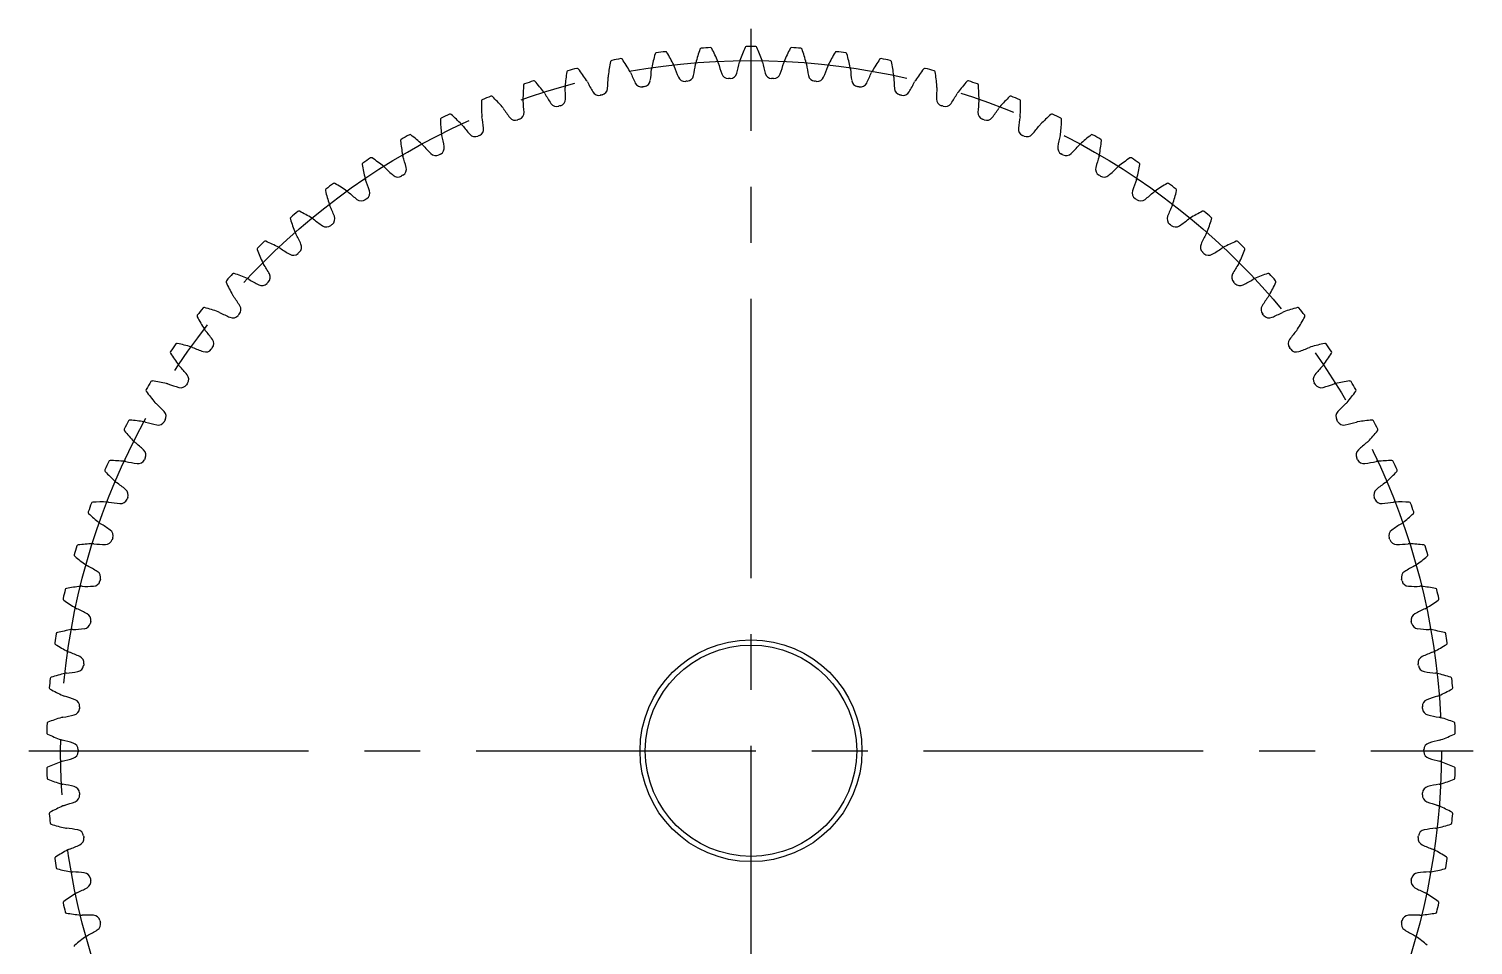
# Model space of a CAD drawing. Extents: x -1 to 150, y -13 to 105.
# Drawn here: x -1 to 81, y 39 to 91 of the extents above; entities that cross this region are included whole.
import ezdxf

# ---------------------------------------------------------------- set-up
doc = ezdxf.new("R2010")
doc.units = 0
doc.header["$LTSCALE"] = 0.5
doc.linetypes.add('CENTER', pattern=[50.8, 31.75, -6.35, 6.35, -6.35])
doc.layers.add('MSM_CENTER', color=1, linetype='CENTER')
doc.layers.add('MSM_CONTINUOUS', color=7, linetype='CONTINUOUS')

msp = doc.modelspace()

# ---------------------------------------------------------------- linework, layer by layer
at = {"layer": 'MSM_CENTER'}
for p, q in [((40, 9), (40, 91)), ((-1, 50), (81, 50))]:
    msp.add_line(p, q, dxfattribs=at)
msp.add_circle((40, 50), 39.2, dxfattribs=at)
at = {"layer": 'MSM_CONTINUOUS'}
for radius in [6.3, 6]:
    msp.add_circle((40, 50), radius, dxfattribs=at)
for centre, radius, start, end in [((46.359, 86.301), 12.25, 164.48156, 168.26531), ((34.632, 89.557), 0.08, 97.72739, 164.48156), ((40, 50), 40, 96.96649, 97.72739), ((35.158, 89.625), 0.08, 30.21232, 96.9665), ((24.641, 83.501), 12.25, 26.42857, 30.21232), ((48.671, 85.819), 12.25, 160.80809, 164.59184), ((37.178, 89.82), 0.08, 94.05392, 160.80809), ((40, 50), 40, 93.29302, 94.05392), ((37.707, 89.854), 0.08, 26.53885, 93.29303), ((26.819, 84.416), 12.25, 22.7551, 26.53885), ((50.949, 85.19), 12.25, 157.13462, 160.91837), ((39.735, 89.919), 0.08, 90.38045, 157.13462), ((40, 50), 40, 89.61955, 90.38045), ((40.265, 89.919), 0.08, 22.86538, 89.61956), ((29.051, 85.19), 12.25, 19.08163, 22.86538), ((53.181, 84.416), 12.25, 153.46115, 157.2449), ((42.293, 89.854), 0.08, 86.70698, 153.46115), ((40, 50), 40, 85.94608, 86.70698), ((42.822, 89.82), 0.08, 19.19191, 85.94608), ((31.329, 85.819), 12.25, 15.40816, 19.19191), ((55.359, 83.501), 12.25, 149.78768, 153.57143), ((44.842, 89.625), 0.08, 83.03351, 149.78768), ((40, 50), 40, 82.27261, 83.03351), ((45.368, 89.557), 0.08, 15.51844, 82.27261), ((33.641, 86.301), 12.25, 11.73469, 15.51844), ((29.618, 88.546), 0.08, 105.07432, 171.8285), ((40, 50), 40, 104.31343, 105.07432), ((30.131, 88.681), 0.08, 37.55926, 104.31344), ((20.483, 81.262), 12.25, 33.77551, 37.55926), ((44.02, 86.634), 12.25, 168.15503, 171.93878), ((32.109, 89.132), 0.08, 101.40085, 168.15503), ((40, 50), 40, 100.63996, 101.40085), ((32.629, 89.234), 0.08, 33.88579, 100.63995), ((22.526, 82.448), 12.25, 30.10204, 33.88579), ((32.549, 88.259), 0.665, 22.45552, 30.10217), ((24.577, 89.404), 9.8, 352.10884, 355.91195), ((35.016, 88.658), 0.665, 168.26518, 175.91183), ((35.016, 88.658), 0.665, 18.78205, 26.4287), ((44.923, 92.027), 9.8, 198.78193, 202.58504), ((27.134, 90.311), 9.8, 348.43537, 352.23848), ((37.503, 88.898), 0.665, 164.59171, 172.23836), ((37.503, 88.898), 0.665, 15.10858, 22.75523), ((47.606, 91.625), 9.8, 195.10846, 198.91157), ((29.743, 91.052), 9.8, 344.7619, 348.56501), ((40, 88.978), 0.665, 160.91824, 168.56489), ((40, 88.978), 0.665, 11.43511, 19.08176), ((50.257, 91.052), 9.8, 191.43499, 195.2381), ((32.394, 91.625), 9.8, 341.08843, 344.89154), ((42.497, 88.898), 0.665, 157.24477, 164.89142), ((42.497, 88.898), 0.665, 7.76164, 15.40829), ((52.866, 90.311), 9.8, 187.76152, 191.56463), ((35.077, 92.027), 9.8, 337.41496, 341.21807), ((44.984, 88.658), 0.665, 153.5713, 161.21795), ((44.984, 88.658), 0.665, 4.08817, 11.73482), ((55.423, 89.404), 9.8, 184.08805, 187.89116), ((47.451, 88.259), 0.665, 149.89783, 157.54448), ((57.474, 82.448), 12.25, 146.11421, 149.89796), ((47.371, 89.234), 0.08, 79.36052, 146.11421), ((40, 50), 40, 78.59915, 79.36004), ((47.891, 89.132), 0.08, 11.84497, 78.59915), ((35.98, 86.634), 12.25, 8.06122, 11.84497), ((59.517, 81.262), 12.25, 142.44074, 146.22449), ((49.869, 88.681), 0.08, 75.68657, 142.44074), ((40, 50), 40, 74.92568, 75.68657), ((50.382, 88.546), 0.08, 8.1715, 74.92568), ((39.302, 86.848), 12.25, 175.50197, 179.28571), ((27.17, 87.802), 0.08, 108.74731, 175.50197), ((40, 50), 40, 107.9869, 108.74779), ((27.673, 87.969), 0.08, 41.23273, 107.9869), ((18.52, 79.948), 12.25, 37.44898, 41.23273), ((30.113, 87.703), 0.665, 175.61212, 183.25877), ((41.664, 86.817), 12.25, 171.8285, 175.61224), ((30.113, 87.703), 0.665, 26.12899, 33.77564), ((39.509, 92.311), 9.8, 206.12886, 209.93198), ((22.085, 88.335), 9.8, 355.7823, 359.58542), ((32.549, 88.259), 0.665, 171.93865, 179.5853), ((42.22, 92.256), 9.8, 202.4554, 206.25851), ((33.79, 88.097), 0.4, 206.25851, 279.25734), ((33.888, 88.113), 0.4, 279.11, 352.10884), ((36.244, 88.417), 0.4, 202.58504, 275.58388), ((40, 50), 38.2, 95.43653, 95.60006), ((36.343, 88.426), 0.4, 275.43653, 348.43537), ((38.713, 88.579), 0.4, 198.91157, 271.91041), ((40, 50), 38.2, 91.76306, 91.92659), ((38.812, 88.582), 0.4, 271.76306, 344.7619), ((41.188, 88.582), 0.4, 195.2381, 268.23694), ((40, 50), 38.2, 88.08959, 88.25312), ((41.287, 88.579), 0.4, 268.08957, 341.08843), ((43.657, 88.426), 0.4, 191.56463, 264.56347), ((40, 50), 38.2, 84.41613, 84.57965), ((43.756, 88.417), 0.4, 264.4161, 337.41496), ((46.112, 88.113), 0.4, 187.89116, 260.89), ((46.21, 88.097), 0.4, 260.74263, 333.74149), ((37.78, 92.256), 9.8, 333.74149, 337.5446), ((47.451, 88.259), 0.665, 0.4147, 8.06135), ((57.915, 88.335), 9.8, 180.41458, 184.2177), ((40.491, 92.311), 9.8, 330.06802, 333.87114), ((49.887, 87.703), 0.665, 146.22436, 153.87101), ((38.336, 86.817), 12.25, 4.38776, 8.1715), ((49.887, 87.703), 0.665, 356.74123, 4.38788), ((61.48, 79.948), 12.25, 138.76727, 142.55102), ((52.327, 87.969), 0.08, 72.0131, 138.76727), ((40, 50), 40, 71.25221, 72.0131), ((52.83, 87.802), 0.08, 4.49803, 71.25221), ((40.698, 86.848), 12.25, 0.71429, 4.49803), ((24.774, 86.902), 0.08, 112.42175, 179.17544), ((40, 50), 40, 111.66037, 112.42126), ((25.265, 87.101), 0.08, 44.9062, 111.66037), ((16.646, 78.51), 12.25, 41.12245, 44.9062), ((27.718, 86.992), 0.665, 179.28559, 186.93224), ((27.718, 86.992), 0.665, 29.80246, 37.4491), ((36.799, 92.193), 9.8, 209.80233, 213.60545), ((29.065, 87.019), 0.4, 286.45694, 359.45578), ((19.665, 87.108), 9.8, 359.45577, 3.25889), ((31.362, 87.621), 0.4, 209.93198, 282.93081), ((40, 50), 38.2, 102.78347, 102.94699), ((31.459, 87.643), 0.4, 282.78347, 355.78231), ((40, 50), 38.2, 99.11, 99.27353), ((40, 50), 38.2, 80.74266, 80.90618), ((48.541, 87.643), 0.4, 184.21769, 257.21653), ((40, 50), 38.2, 77.06919, 77.23271), ((48.638, 87.621), 0.4, 257.06916, 330.06802), ((60.335, 87.108), 9.8, 176.74111, 180.54423), ((50.935, 87.019), 0.4, 180.54422, 253.54306), ((43.201, 92.193), 9.8, 326.39455, 330.19767), ((52.282, 86.992), 0.665, 142.5509, 150.19754), ((52.282, 86.992), 0.665, 353.06776, 0.71441), ((63.354, 78.51), 12.25, 135.0938, 138.87755), ((54.735, 87.101), 0.08, 68.33963, 135.0938), ((40, 50), 40, 67.57874, 68.33963), ((55.226, 86.902), 0.08, 0.82456, 67.57874), ((40, 50), 40, 115.33384, 116.09473), ((22.919, 86.081), 0.08, 48.57967, 115.33384), ((14.867, 76.955), 12.25, 44.79592, 48.57967), ((36.943, 86.727), 12.25, 179.17544, 182.95918), ((25.373, 86.129), 0.665, 33.47593, 41.12257), ((34.102, 91.901), 9.8, 213.4758, 217.27892), ((26.715, 86.242), 0.4, 290.13041, 3.12924), ((17.33, 85.729), 9.8, 3.12924, 6.93236), ((28.97, 86.99), 0.4, 213.60545, 286.60428), ((40, 50), 38.2, 106.45694, 106.62046), ((40, 50), 38.2, 73.39572, 73.55924), ((51.03, 86.99), 0.4, 253.39569, 326.39455), ((62.67, 85.729), 9.8, 173.06764, 176.87076), ((53.285, 86.242), 0.4, 176.87076, 249.86959), ((45.898, 91.901), 9.8, 322.72108, 326.5242), ((54.627, 86.129), 0.665, 138.87743, 146.52407), ((43.057, 86.727), 12.25, 357.04082, 0.82456), ((65.133, 76.955), 12.25, 131.42033, 135.20408), ((57.081, 86.081), 0.08, 64.66616, 131.42033), ((40, 50), 40, 63.90527, 64.66616), ((22.441, 85.851), 0.08, 116.09522, 182.84891), ((34.596, 86.456), 12.25, 182.84891, 186.63265), ((23.088, 85.118), 0.665, 37.1494, 44.79604), ((31.429, 91.437), 9.8, 217.14927, 220.95239), ((24.421, 85.316), 0.4, 293.80388, 6.80271), ((25.373, 86.129), 0.665, 182.95906, 190.60571), ((15.087, 84.203), 9.8, 6.80271, 10.60583), ((26.622, 86.208), 0.4, 217.27892, 290.27775), ((40, 50), 38.2, 110.13041, 110.29393), ((40, 50), 38.2, 69.72225, 69.88577), ((53.378, 86.208), 0.4, 249.72222, 322.72108), ((55.579, 85.316), 0.4, 173.19729, 246.19612), ((64.913, 84.203), 9.8, 169.39417, 173.19729), ((54.627, 86.129), 0.665, 349.39429, 357.04094), ((48.571, 91.437), 9.8, 319.04761, 322.85073), ((56.912, 85.118), 0.665, 135.20396, 142.8506), ((45.404, 86.456), 12.25, 353.36735, 357.15109), ((57.559, 85.851), 0.08, 357.15109, 63.90527), ((20.18, 84.652), 0.08, 119.76868, 186.52237), ((32.271, 86.035), 12.25, 186.52237, 190.30612), ((40, 50), 40, 119.00731, 119.7682), ((20.642, 84.912), 0.08, 52.25314, 119.00731), ((13.192, 75.289), 12.25, 48.46939, 52.25314), ((23.088, 85.118), 0.665, 186.63253, 194.27918), ((12.947, 82.536), 9.8, 10.47618, 14.2793), ((24.33, 85.276), 0.4, 220.95239, 293.95122), ((40, 50), 38.2, 113.80388, 113.9674), ((40, 50), 38.2, 66.04878, 66.2123), ((55.67, 85.276), 0.4, 246.04875, 319.04761), ((67.053, 82.536), 9.8, 165.7207, 169.52382), ((56.912, 85.118), 0.665, 345.72082, 353.36747), ((66.808, 75.289), 12.25, 127.74686, 131.53061), ((59.358, 84.912), 0.08, 60.99317, 127.74686), ((40, 50), 40, 60.2318, 60.99269), ((47.729, 86.035), 12.25, 349.69388, 353.47763), ((59.82, 84.652), 0.08, 353.47763, 60.2318), ((40, 50), 40, 122.68078, 123.44167), ((18.445, 83.6), 0.08, 55.9266, 122.68078), ((11.627, 73.52), 12.25, 52.14286, 55.9266), ((20.873, 83.962), 0.665, 190.306, 197.95265), ((10.918, 80.736), 9.8, 14.14965, 17.95277), ((20.873, 83.962), 0.665, 40.82287, 48.46951), ((28.792, 90.803), 9.8, 220.82274, 224.62586), ((22.102, 84.2), 0.4, 224.62586, 297.62469), ((40, 50), 38.2, 117.47735, 117.64087), ((22.19, 84.246), 0.4, 297.47735, 10.47618), ((57.81, 84.246), 0.4, 169.52382, 242.52265), ((40, 50), 38.2, 62.37531, 62.53883), ((57.898, 84.2), 0.4, 242.37528, 315.37414), ((51.208, 90.803), 9.8, 315.37414, 319.17726), ((59.127, 83.962), 0.665, 131.53049, 139.17713), ((69.082, 80.736), 9.8, 162.04723, 165.85035), ((59.127, 83.962), 0.665, 342.04735, 349.694), ((68.373, 73.52), 12.25, 124.0734, 127.85714), ((61.555, 83.6), 0.08, 57.3197, 124.0734), ((40, 50), 40, 56.55833, 57.31922), ((18.001, 83.311), 0.08, 123.44215, 190.19584), ((29.978, 85.465), 12.25, 190.19584, 193.97959), ((18.736, 82.667), 0.665, 44.49633, 52.14298), ((26.201, 90.001), 9.8, 224.49621, 228.29933), ((20.033, 83.034), 0.4, 301.15082, 14.14965), ((59.967, 83.034), 0.4, 165.85035, 238.84918), ((53.799, 90.001), 9.8, 311.70067, 315.50379), ((61.264, 82.667), 0.665, 127.85702, 135.50367), ((50.022, 85.465), 12.25, 346.02041, 349.80416), ((61.999, 83.311), 0.08, 349.80416, 56.55833), ((40, 50), 40, 126.35425, 127.11514), ((16.336, 82.15), 0.08, 59.60007, 126.35425), ((10.178, 71.653), 12.25, 55.81633, 59.60007), ((18.736, 82.667), 0.665, 193.97947, 201.62611), ((9.008, 78.81), 9.8, 17.82312, 21.62624), ((19.948, 82.983), 0.4, 228.29933, 301.29816), ((40, 50), 38.2, 121.15082, 121.31434), ((40, 50), 38.2, 58.70184, 58.86536), ((60.052, 82.983), 0.4, 238.70181, 311.70067), ((70.992, 78.81), 9.8, 158.37376, 162.17688), ((61.264, 82.667), 0.665, 338.37389, 346.02053), ((69.822, 71.653), 12.25, 120.39993, 124.18367), ((63.664, 82.15), 0.08, 53.64624, 120.39993), ((40, 50), 40, 52.88486, 53.64575), ((15.912, 81.833), 0.08, 127.11562, 193.86931), ((27.727, 84.75), 12.25, 193.86931, 197.65306), ((16.687, 81.237), 0.665, 48.1698, 55.81645), ((23.666, 89.035), 9.8, 228.16968, 231.9728), ((17.876, 81.63), 0.4, 231.9728, 304.97163), ((40, 50), 38.2, 124.82429, 124.98781), ((17.957, 81.687), 0.4, 304.82429, 17.82312), ((62.043, 81.687), 0.4, 162.17688, 235.17571), ((40, 50), 38.2, 55.02837, 55.19189), ((62.124, 81.63), 0.4, 235.02834, 308.0272), ((56.334, 89.035), 9.8, 308.0272, 311.83032), ((63.313, 81.237), 0.665, 124.18355, 131.8302), ((52.273, 84.75), 12.25, 342.34694, 346.13069), ((64.088, 81.833), 0.08, 346.13069, 52.88486), ((40, 50), 40, 130.02772, 130.78861), ((14.325, 80.568), 0.08, 63.27354, 130.02772), ((8.852, 69.698), 12.25, 59.4898, 63.27354), ((16.687, 81.237), 0.665, 197.65294, 205.29958), ((7.226, 76.765), 9.8, 21.49659, 25.29971), ((72.774, 76.765), 9.8, 154.70029, 158.50341), ((63.313, 81.237), 0.665, 334.70042, 342.34706), ((71.148, 69.698), 12.25, 116.72646, 120.5102), ((65.675, 80.568), 0.08, 49.97277, 116.72646), ((40, 50), 40, 49.21139, 49.97228), ((13.921, 80.224), 0.08, 130.78813, 197.54278), ((25.525, 83.893), 12.25, 197.54278, 201.32653), ((14.734, 79.679), 0.665, 51.84327, 59.48992), ((21.199, 87.908), 9.8, 231.84315, 235.64627), ((15.895, 80.148), 0.4, 235.64627, 308.6451), ((40, 50), 38.2, 128.49776, 128.66128), ((15.972, 80.21), 0.4, 308.49776, 21.49659), ((64.028, 80.21), 0.4, 158.50341, 231.50224), ((40, 50), 38.2, 51.3549, 51.51842), ((64.105, 80.148), 0.4, 231.35488, 304.35373), ((58.801, 87.908), 9.8, 304.35373, 308.15685), ((65.266, 79.679), 0.665, 120.51008, 128.15673), ((54.475, 83.893), 12.25, 338.67347, 342.45722), ((66.079, 80.224), 0.08, 342.45722, 49.21139), ((40, 50), 40, 133.70119, 134.46208), ((12.419, 78.86), 0.08, 66.94701, 133.70119), ((7.654, 67.662), 12.25, 63.16327, 66.94701), ((14.734, 79.679), 0.665, 201.32641, 208.97305), ((5.578, 74.61), 9.8, 25.17006, 28.97318), ((14.086, 78.608), 0.4, 312.17123, 25.17006), ((65.914, 78.608), 0.4, 154.82994, 227.82877), ((74.422, 74.61), 9.8, 151.02682, 154.82994), ((65.266, 79.679), 0.665, 331.02695, 338.67359), ((72.346, 67.662), 12.25, 113.05299, 116.83673), ((67.581, 78.86), 0.08, 46.2993, 113.05299), ((40, 50), 40, 45.53792, 46.29881), ((12.039, 78.491), 0.08, 134.4616, 201.21625), ((23.384, 82.896), 12.25, 201.21625, 205), ((12.884, 78), 0.665, 55.51674, 63.16339), ((18.809, 86.626), 9.8, 235.51662, 239.31974), ((14.012, 78.541), 0.4, 239.31974, 312.31857), ((40, 50), 38.2, 132.17123, 132.33475), ((40, 50), 38.2, 47.68143, 47.84495), ((65.988, 78.541), 0.4, 227.68141, 300.68026), ((61.191, 86.626), 9.8, 300.68026, 304.48338), ((67.116, 78), 0.665, 116.83661, 124.48326), ((56.616, 82.896), 12.25, 335, 338.78375), ((67.961, 78.491), 0.08, 338.78375, 45.53792), ((40, 50), 40, 137.37466, 138.13555), ((10.627, 77.034), 0.08, 70.62048, 137.37466), ((6.589, 65.553), 12.25, 66.83674, 70.62048), ((12.884, 78), 0.665, 204.99987, 212.64652), ((4.072, 72.354), 9.8, 28.84353, 32.64665), ((12.306, 76.889), 0.4, 315.8447, 28.84353), ((67.694, 76.889), 0.4, 151.15647, 224.1553), ((75.928, 72.354), 9.8, 147.35335, 151.15647), ((67.116, 78), 0.665, 327.35348, 335.00013), ((73.411, 65.553), 12.25, 109.37952, 113.16326), ((69.373, 77.034), 0.08, 42.62583, 109.37952), ((40, 50), 40, 41.86445, 42.62535), ((10.271, 76.641), 0.08, 138.13603, 204.88972), ((21.31, 81.763), 12.25, 204.88972, 208.67347), ((11.146, 76.205), 0.665, 59.19021, 66.83686), ((16.506, 85.193), 9.8, 239.19009, 242.99321), ((12.237, 76.818), 0.4, 242.9932, 315.99204), ((40, 50), 38.2, 135.8447, 136.00822), ((40, 50), 38.2, 44.00796, 44.17148), ((67.763, 76.818), 0.4, 224.00794, 297.0068), ((63.494, 85.193), 9.8, 297.00679, 300.80991), ((68.854, 76.205), 0.665, 113.16314, 120.80979), ((58.69, 81.763), 12.25, 331.32653, 335.11028), ((69.729, 76.641), 0.08, 335.11028, 41.86445), ((11.146, 76.205), 0.665, 208.67334, 216.31999), ((2.714, 70.006), 9.8, 32.517, 36.32011), ((77.286, 70.006), 9.8, 143.67989, 147.483), ((68.854, 76.205), 0.665, 323.68001, 331.32666), ((8.625, 74.682), 0.08, 141.80902, 208.56319), ((19.314, 80.501), 12.25, 208.56319, 212.34694), ((40, 50), 40, 141.04812, 141.80902), ((8.955, 75.096), 0.08, 74.29395, 141.04812), ((5.661, 63.381), 12.25, 70.5102, 74.29395), ((9.526, 74.302), 0.665, 62.86368, 70.51033), ((14.299, 83.615), 9.8, 242.86356, 246.66668), ((10.576, 74.984), 0.4, 246.66667, 319.66551), ((40, 50), 38.2, 139.51817, 139.68169), ((10.64, 75.059), 0.4, 319.51817, 32.517), ((69.36, 75.059), 0.4, 147.483, 220.48183), ((40, 50), 38.2, 40.33449, 40.49802), ((69.424, 74.984), 0.4, 220.33447, 293.33333), ((65.701, 83.615), 9.8, 293.33332, 297.13644), ((70.474, 74.302), 0.665, 109.48967, 117.13632), ((74.339, 63.381), 12.25, 105.70605, 109.4898), ((71.045, 75.096), 0.08, 38.95188, 105.70605), ((60.686, 80.501), 12.25, 327.65306, 331.43681), ((40, 50), 40, 38.19098, 38.95188), ((71.375, 74.682), 0.08, 331.43681, 38.19098), ((9.526, 74.302), 0.665, 212.34681, 219.99346), ((1.509, 67.576), 9.8, 36.19047, 39.99358), ((78.491, 67.576), 9.8, 140.00642, 143.80953), ((70.474, 74.302), 0.665, 320.00654, 327.65319), ((40, 50), 40, 144.72159, 145.48249), ((7.411, 73.056), 0.08, 77.96742, 144.72159), ((4.874, 61.153), 12.25, 74.18367, 77.96742), ((9.095, 73.127), 0.4, 323.19163, 36.19047), ((70.905, 73.127), 0.4, 143.80953, 216.80837), ((75.126, 61.153), 12.25, 102.03258, 105.81633), ((72.589, 73.056), 0.08, 35.27841, 102.03258), ((40, 50), 40, 34.51751, 35.27841), ((7.108, 72.621), 0.08, 145.48249, 212.23666), ((17.402, 79.113), 12.25, 212.23666, 216.02041), ((8.032, 72.3), 0.665, 66.53715, 74.1838), ((12.198, 81.899), 9.8, 246.53703, 250.34014), ((9.036, 73.047), 0.4, 250.34014, 323.33898), ((40, 50), 38.2, 143.19164, 143.35516), ((40, 50), 38.2, 36.66102, 36.82455), ((70.964, 73.047), 0.4, 216.661, 289.65986), ((67.802, 81.899), 9.8, 289.65986, 293.46297), ((71.968, 72.3), 0.665, 105.8162, 113.46285), ((62.598, 79.113), 12.25, 323.97959, 327.76334), ((72.892, 72.621), 0.08, 327.76334, 34.51751), ((8.032, 72.3), 0.665, 216.02028, 223.66693), ((0.462, 65.074), 9.8, 39.86394, 43.66705), ((7.677, 71.099), 0.4, 326.8651, 39.86394), ((72.323, 71.099), 0.4, 140.13606, 213.1349), ((79.538, 65.074), 9.8, 136.33295, 140.13606), ((71.968, 72.3), 0.665, 316.33307, 323.97972), ((40, 50), 40, 148.39506, 149.15596), ((6.001, 70.92), 0.08, 81.64089, 148.39506), ((4.232, 58.88), 12.25, 77.85714, 81.64089), ((6.669, 70.206), 0.665, 70.21062, 77.85727), ((10.212, 80.053), 9.8, 250.2105, 254.01361), ((7.623, 71.016), 0.4, 254.01361, 327.01245), ((40, 50), 38.2, 146.8651, 147.02863), ((40, 50), 38.2, 32.98755, 33.15108), ((72.377, 71.016), 0.4, 212.98753, 285.98639), ((69.788, 80.053), 9.8, 285.98639, 289.7895), ((73.331, 70.206), 0.665, 102.14273, 109.78938), ((75.768, 58.88), 12.25, 98.35911, 102.14286), ((73.999, 70.92), 0.08, 31.60542, 98.35911), ((40, 50), 40, 30.84404, 31.60494), ((5.726, 70.467), 0.08, 149.15596, 215.91013), ((15.583, 77.605), 12.25, 215.91013, 219.69388), ((6.669, 70.206), 0.665, 219.69375, 227.3404), ((-0.423, 62.51), 9.8, 43.53741, 47.34052), ((80.423, 62.51), 9.8, 132.65948, 136.46259), ((73.331, 70.206), 0.665, 312.6596, 320.30625), ((64.417, 77.605), 12.25, 320.30612, 324.08987), ((74.274, 70.467), 0.08, 324.08987, 30.84404), ((6.391, 68.985), 0.4, 330.53857, 43.53741), ((73.609, 68.985), 0.4, 136.46259, 209.46143), ((4.485, 68.229), 0.08, 152.82943, 219.5836), ((40, 50), 40, 152.06853, 152.82943), ((13.864, 75.984), 12.25, 219.5836, 223.36735), ((4.73, 68.699), 0.08, 85.31436, 152.06853), ((3.736, 56.57), 12.25, 81.53061, 85.31436), ((5.442, 68.029), 0.665, 73.88409, 81.53074), ((8.347, 78.082), 9.8, 253.88397, 257.68708), ((6.343, 68.898), 0.4, 257.68708, 330.68592), ((40, 50), 38.2, 150.53857, 150.7021), ((40, 50), 38.2, 29.31408, 29.47761), ((73.657, 68.898), 0.4, 209.31406, 282.31292), ((71.653, 78.082), 9.8, 282.31292, 286.11603), ((74.558, 68.029), 0.665, 98.46926, 106.11591), ((76.264, 56.57), 12.25, 94.68564, 98.46939), ((66.136, 75.984), 12.25, 316.63265, 320.4164), ((75.27, 68.699), 0.08, 27.93147, 94.68564), ((40, 50), 40, 27.17057, 27.93147), ((75.515, 68.229), 0.08, 320.4164, 27.17057), ((5.442, 68.029), 0.665, 223.36722, 231.01387), ((-1.141, 59.894), 9.8, 47.21088, 51.01399), ((81.141, 59.894), 9.8, 128.98601, 132.78912), ((74.558, 68.029), 0.665, 308.98613, 316.63278), ((40, 50), 40, 155.742, 156.5029), ((3.605, 66.401), 0.08, 88.98783, 155.742), ((3.39, 54.233), 12.25, 85.20408, 88.98783), ((4.358, 65.777), 0.665, 77.55756, 85.20421), ((6.613, 75.997), 9.8, 257.55744, 261.36055), ((5.201, 66.703), 0.4, 261.36055, 334.35939), ((5.244, 66.793), 0.4, 334.21204, 47.21088), ((40, 50), 38.2, 154.21204, 154.37557), ((74.756, 66.793), 0.4, 132.78912, 205.78796), ((40, 50), 38.2, 25.64061, 25.80414), ((74.799, 66.703), 0.4, 205.64059, 278.63945), ((73.387, 75.997), 9.8, 278.63945, 282.44256), ((75.642, 65.777), 0.665, 94.79579, 102.44244), ((76.61, 54.233), 12.25, 91.01217, 94.79592), ((76.395, 66.401), 0.08, 24.258, 91.01217), ((40, 50), 40, 23.4971, 24.258), ((3.39, 65.916), 0.08, 156.5029, 223.25707), ((12.253, 74.256), 12.25, 223.25707, 227.04082), ((67.747, 74.256), 12.25, 312.95918, 316.74293), ((76.61, 65.916), 0.08, 316.74293, 23.4971), ((4.358, 65.777), 0.665, 227.04069, 234.68734), ((-1.691, 57.238), 9.8, 50.88435, 54.68746), ((4.24, 64.531), 0.4, 337.88551, 50.88435), ((75.76, 64.531), 0.4, 129.11565, 202.11449), ((81.691, 57.238), 9.8, 125.31254, 129.11565), ((75.642, 65.777), 0.665, 305.31266, 312.95931), ((40, 50), 40, 159.41547, 160.17636), ((2.629, 64.035), 0.08, 92.6613, 159.41547), ((3.194, 51.879), 12.25, 88.87755, 92.6613), ((3.421, 63.462), 0.665, 81.23103, 88.87768), ((5.016, 73.804), 9.8, 261.23091, 265.03402), ((4.202, 64.439), 0.4, 265.03402, 338.03285), ((40, 50), 38.2, 157.88551, 158.04904), ((40, 50), 38.2, 21.96715, 22.13067), ((75.798, 64.439), 0.4, 201.96712, 274.96598), ((74.984, 73.804), 9.8, 274.96598, 278.76909), ((76.579, 63.462), 0.665, 91.12232, 98.76897), ((76.806, 51.879), 12.25, 87.3387, 91.12245), ((77.371, 64.035), 0.08, 20.58453, 87.3387), ((40, 50), 40, 19.82364, 20.58453), ((2.446, 63.538), 0.08, 160.17636, 226.93054), ((10.756, 72.428), 12.25, 226.93054, 230.71429), ((69.244, 72.428), 12.25, 309.28571, 313.06946), ((77.554, 63.538), 0.08, 313.06946, 19.82364), ((3.421, 63.462), 0.665, 230.71416, 238.36081), ((-2.069, 54.552), 9.8, 54.55781, 58.36093), ((3.382, 62.21), 0.4, 341.55898, 54.55782), ((76.618, 62.21), 0.4, 125.44218, 198.44102), ((82.069, 54.552), 9.8, 121.63907, 125.44219), ((76.579, 63.462), 0.665, 301.63919, 309.28584), ((40, 50), 40, 163.08894, 163.84983), ((1.806, 61.612), 0.08, 96.33477, 163.08894), ((3.149, 49.517), 12.25, 92.55102, 96.33477), ((2.633, 61.09), 0.665, 84.9045, 92.55115), ((3.563, 71.514), 9.8, 264.90437, 268.70749), ((3.351, 62.116), 0.4, 268.70749, 341.70632), ((40, 50), 38.2, 161.55898, 161.7225), ((40, 50), 38.2, 18.29368, 18.4572), ((76.649, 62.116), 0.4, 198.29365, 271.29251), ((76.437, 71.514), 9.8, 271.29251, 275.09563), ((77.367, 61.09), 0.665, 87.44885, 95.0955), ((76.851, 49.517), 12.25, 83.66523, 87.44898), ((78.194, 61.612), 0.08, 16.91154, 83.66523), ((40, 50), 40, 16.15017, 16.91106), ((1.655, 61.104), 0.08, 163.84983, 230.60401), ((9.379, 70.509), 12.25, 230.60401, 234.38775), ((70.621, 70.509), 12.25, 305.61225, 309.39599), ((78.345, 61.104), 0.08, 309.39599, 16.15017), ((2.633, 61.09), 0.665, 234.38763, 242.03428), ((-2.274, 51.847), 9.8, 58.23128, 62.0344), ((2.675, 59.839), 0.4, 345.23245, 58.23129), ((77.325, 59.839), 0.4, 121.76871, 194.76755), ((82.274, 51.847), 9.8, 117.9656, 121.76872), ((77.367, 61.09), 0.665, 297.96572, 305.61237), ((40, 50), 40, 166.76241, 167.5233), ((1.141, 59.141), 0.08, 100.00824, 166.76241), ((3.256, 47.156), 12.25, 96.22449, 100.00824), ((2, 58.673), 0.665, 88.57797, 96.22462), ((2.259, 69.135), 9.8, 268.57784, 272.38096), ((2.65, 59.743), 0.4, 272.38096, 345.37979), ((40, 50), 38.2, 165.23245, 165.39597), ((40, 50), 38.2, 14.62021, 14.78373), ((77.35, 59.743), 0.4, 194.62019, 267.61904), ((77.741, 69.135), 9.8, 267.61904, 271.42216), ((78, 58.673), 0.665, 83.77538, 91.42203), ((76.744, 47.156), 12.25, 79.99176, 83.77551), ((78.859, 59.141), 0.08, 13.23759, 79.99176), ((40, 50), 40, 12.4767, 13.23759), ((1.023, 58.624), 0.08, 167.5233, 234.27748), ((8.128, 68.505), 12.25, 234.27748, 238.06122), ((71.872, 68.505), 12.25, 301.93878, 305.72252), ((78.977, 58.624), 0.08, 305.72252, 12.4767), ((2, 58.673), 0.665, 238.0611, 245.70775), ((-2.305, 49.135), 9.8, 61.90475, 65.70787), ((2.121, 57.427), 0.4, 348.90592, 61.90475), ((77.879, 57.427), 0.4, 118.09525, 191.09408), ((82.305, 49.135), 9.8, 114.29213, 118.09525), ((78, 58.673), 0.665, 294.29225, 301.9389), ((40, 50), 40, 170.43588, 171.19677), ((0.635, 56.633), 0.08, 103.68171, 170.43588), ((3.513, 44.808), 12.25, 99.89796, 103.68171), ((1.522, 56.221), 0.665, 92.25144, 99.89808), ((1.111, 66.678), 9.8, 272.25131, 276.05443), ((2.102, 57.33), 0.4, 276.05443, 349.05326), ((40, 50), 38.2, 168.90592, 169.06944), ((40, 50), 38.2, 10.94674, 11.11026), ((77.898, 57.33), 0.4, 190.94672, 263.94557), ((78.889, 66.678), 9.8, 263.94557, 267.74869), ((78.478, 56.221), 0.665, 80.10192, 87.74856), ((76.487, 44.808), 12.25, 76.31829, 80.10204), ((79.365, 56.633), 0.08, 9.56412, 76.31829), ((40, 50), 40, 8.80323, 9.56412), ((0.55, 56.109), 0.08, 171.19677, 237.95095), ((7.008, 66.425), 12.25, 237.95095, 241.73469), ((72.992, 66.425), 12.25, 298.26531, 302.04905), ((79.45, 56.109), 0.08, 302.04905, 8.80323), ((1.522, 56.221), 0.665, 241.73457, 249.38122), ((-2.163, 46.426), 9.8, 65.57822, 69.38134), ((1.723, 54.985), 0.4, 352.57939, 65.57822), ((78.277, 54.985), 0.4, 114.42178, 187.42061), ((40, 50), 38.2, 7.27327, 7.43679), ((82.163, 46.426), 9.8, 110.61866, 114.42178), ((78.478, 56.221), 0.665, 290.61878, 298.26543), ((0.291, 54.097), 0.08, 107.35518, 174.10935), ((3.921, 42.481), 12.25, 103.57143, 107.35518), ((1.202, 53.743), 0.665, 95.92491, 103.57155), ((0.122, 64.152), 9.8, 275.92478, 279.7279), ((1.711, 54.887), 0.4, 279.7279, 352.72673), ((40, 50), 38.2, 172.57939, 172.74291), ((78.289, 54.887), 0.4, 187.27325, 260.2721), ((79.878, 64.152), 9.8, 260.2721, 264.07522), ((78.798, 53.743), 0.665, 76.42845, 84.07509), ((76.079, 42.481), 12.25, 72.64482, 76.42857), ((79.709, 54.097), 0.08, 5.89065, 72.64482), ((40, 50), 40, 174.10935, 174.87024), ((0.24, 53.569), 0.08, 174.87024, 241.62442), ((6.024, 64.277), 12.25, 241.62442, 245.40816), ((73.976, 64.277), 12.25, 294.59184, 298.37558), ((40, 50), 40, 5.12976, 5.89065), ((79.76, 53.569), 0.08, 298.37558, 5.12976), ((1.202, 53.743), 0.665, 245.40804, 253.05469), ((-1.848, 43.732), 9.8, 69.25169, 73.05481), ((1.483, 52.523), 0.4, 356.25285, 69.25169), ((40, 50), 38.2, 176.25286, 176.41638), ((78.517, 52.523), 0.4, 110.74831, 183.74714), ((40, 50), 38.2, 3.5998, 3.76332), ((81.848, 43.732), 9.8, 106.94519, 110.74831), ((78.798, 53.743), 0.665, 286.94531, 294.59196), ((4.477, 40.185), 12.25, 107.2449, 111.02865), ((1.042, 51.249), 0.665, 99.59838, 107.24502), ((-0.702, 61.568), 9.8, 279.59825, 283.40137), ((1.476, 52.424), 0.4, 283.40136, 356.4002), ((78.524, 52.424), 0.4, 183.59978, 256.59863), ((80.702, 61.568), 9.8, 256.59863, 260.40175), ((78.958, 51.249), 0.665, 72.75498, 80.40162), ((75.523, 40.185), 12.25, 68.97135, 72.7551), ((40, 50), 40, 177.78282, 178.54371), ((0.093, 51.015), 0.08, 178.54371, 245.29789), ((0.11, 51.544), 0.08, 111.02865, 177.78282), ((5.179, 62.071), 12.25, 245.29789, 249.08163), ((74.821, 62.071), 12.25, 290.91837, 294.70211), ((79.89, 51.544), 0.08, 2.21718, 68.97135), ((79.907, 51.015), 0.08, 294.70211, 1.45629), ((40, 50), 40, 1.45629, 2.21718), ((1.042, 51.249), 0.665, 249.08151, 256.72816), ((-1.36, 41.064), 9.8, 72.92516, 76.72828), ((1.4, 50.05), 0.4, 359.92632, 72.92516), ((40, 50), 38.2, 179.92633, 180.08985), ((78.6, 50.05), 0.4, 107.07484, 180.07367), ((40, 50), 38.2, 359.92633, 0.08985), ((81.36, 41.064), 9.8, 103.27172, 107.07484), ((78.958, 51.249), 0.665, 283.27184, 290.91849), ((5.179, 37.929), 12.25, 110.91837, 114.70211), ((1.042, 48.751), 0.665, 103.27184, 110.91849), ((-1.36, 58.936), 9.8, 283.27172, 287.07484), ((1.4, 49.95), 0.4, 287.07483, 0.07367), ((78.6, 49.95), 0.4, 179.92631, 252.92516), ((81.36, 58.936), 9.8, 252.92516, 256.72828), ((78.958, 48.751), 0.665, 69.08151, 76.72816), ((74.821, 37.929), 12.25, 65.29789, 69.08163), ((0.093, 48.985), 0.08, 114.70211, 181.45629), ((40, 50), 40, 181.45629, 182.21718), ((0.11, 48.456), 0.08, 182.21718, 248.97135), ((4.477, 59.815), 12.25, 248.97135, 252.7551), ((75.523, 59.815), 12.25, 287.2449, 291.02865), ((79.89, 48.456), 0.08, 291.02865, 357.78282), ((79.907, 48.985), 0.08, 358.54371, 65.29789), ((40, 50), 40, 357.78282, 358.54371), ((1.042, 48.751), 0.665, 252.75498, 260.40162), ((-0.702, 38.432), 9.8, 76.59863, 80.40175), ((1.476, 47.576), 0.4, 3.59979, 76.59863), ((40, 50), 38.2, 183.5998, 183.76332), ((40, 50), 38.2, 356.25286, 356.41638), ((78.524, 47.576), 0.4, 103.40137, 176.4002), ((80.702, 38.432), 9.8, 99.59825, 103.40137), ((78.958, 48.751), 0.665, 279.59838, 287.24502), ((6.024, 35.723), 12.25, 114.59184, 118.37558), ((1.202, 46.257), 0.665, 106.94531, 114.59196), ((-1.848, 56.268), 9.8, 286.94519, 290.74831), ((1.483, 47.477), 0.4, 290.7483, 3.74714), ((78.517, 47.477), 0.4, 176.25284, 249.25169), ((81.848, 56.268), 9.8, 249.25169, 253.05481), ((78.798, 46.257), 0.665, 65.40804, 73.05469), ((73.976, 35.723), 12.25, 61.62442, 65.40816), ((0.24, 46.431), 0.08, 118.37558, 185.12976), ((40, 50), 40, 185.12976, 185.89065), ((40, 50), 40, 354.10935, 354.87024), ((79.76, 46.431), 0.08, 354.87024, 61.62442), ((0.291, 45.903), 0.08, 185.89065, 252.64482), ((3.921, 57.519), 12.25, 252.64482, 256.42857), ((1.202, 46.257), 0.665, 256.42845, 264.07509), ((0.122, 35.848), 9.8, 80.2721, 84.07522), ((1.711, 45.113), 0.4, 7.27326, 80.2721), ((40, 50), 38.2, 187.27327, 187.43679), ((40, 50), 38.2, 352.57939, 352.74291), ((78.289, 45.113), 0.4, 99.7279, 172.72673), ((79.878, 35.848), 9.8, 95.92478, 99.7279), ((78.798, 46.257), 0.665, 275.92491, 283.57155), ((76.079, 57.519), 12.25, 283.57143, 287.35518), ((79.709, 45.903), 0.08, 287.35518, 354.10935), ((7.008, 33.575), 12.25, 118.26531, 122.04905), ((1.522, 43.779), 0.665, 110.61878, 118.26543), ((-2.163, 53.574), 9.8, 290.61866, 294.42178), ((1.723, 45.015), 0.4, 294.42177, 7.42061), ((78.277, 45.015), 0.4, 172.57937, 245.57822), ((82.163, 53.574), 9.8, 245.57822, 249.38134), ((78.478, 43.779), 0.665, 61.73457, 69.38122), ((72.992, 33.575), 12.25, 57.95095, 61.73469), ((0.55, 43.891), 0.08, 122.04905, 188.80323), ((40, 50), 40, 188.80323, 189.56412), ((40, 50), 40, 350.43588, 351.19677), ((79.45, 43.891), 0.08, 351.19677, 57.95095), ((0.635, 43.367), 0.08, 189.56412, 256.31829), ((3.513, 55.192), 12.25, 256.31829, 260.10204), ((1.522, 43.779), 0.665, 260.10192, 267.74856), ((1.111, 33.322), 9.8, 83.94557, 87.74869), ((2.102, 42.67), 0.4, 10.94673, 83.94557), ((2.121, 42.573), 0.4, 298.09525, 11.09408), ((40, 50), 38.2, 190.94674, 191.11026), ((77.879, 42.573), 0.4, 168.9059, 241.90475), ((40, 50), 38.2, 348.90592, 349.06944), ((77.898, 42.67), 0.4, 96.05443, 169.05326), ((78.889, 33.322), 9.8, 92.25131, 96.05443), ((78.478, 43.779), 0.665, 272.25144, 279.89808), ((76.487, 55.192), 12.25, 279.89796, 283.68171), ((79.365, 43.367), 0.08, 283.68171, 350.43588), ((8.128, 31.495), 12.25, 121.93878, 125.72252), ((2, 41.327), 0.665, 114.29225, 121.9389), ((-2.305, 50.865), 9.8, 294.29213, 298.09525), ((82.305, 50.865), 9.8, 241.90475, 245.70787), ((78, 41.327), 0.665, 58.0611, 65.70775), ((71.872, 31.495), 12.25, 54.27748, 58.06122), ((1.023, 41.376), 0.08, 125.72252, 192.4767), ((40, 50), 40, 192.4767, 193.23759), ((40, 50), 40, 346.76241, 347.5233), ((78.977, 41.376), 0.08, 347.5233, 54.27748), ((1.141, 40.859), 0.08, 193.23759, 259.99176), ((3.256, 52.844), 12.25, 259.99176, 263.77551), ((2, 41.327), 0.665, 263.77538, 271.42203), ((2.259, 30.865), 9.8, 87.61904, 91.42216), ((2.65, 40.257), 0.4, 14.6202, 87.61904), ((2.675, 40.161), 0.4, 301.76871, 14.76755), ((40, 50), 38.2, 194.62021, 194.78373), ((77.325, 40.161), 0.4, 165.23244, 238.23129), ((40, 50), 38.2, 345.23245, 345.39597), ((77.35, 40.257), 0.4, 92.38096, 165.37979), ((77.741, 30.865), 9.8, 88.57784, 92.38096), ((78, 41.327), 0.665, 268.57797, 276.22462), ((76.744, 52.844), 12.25, 276.22449, 280.00824), ((78.859, 40.859), 0.08, 280.00824, 346.76241), ((9.379, 29.491), 12.25, 125.61225, 129.39599), ((2.633, 38.91), 0.665, 117.96572, 125.61237), ((-2.274, 48.153), 9.8, 297.9656, 301.76872), ((82.274, 48.153), 9.8, 238.23128, 242.0344), ((77.367, 38.91), 0.665, 54.38763, 62.03428), ((70.621, 29.491), 12.25, 50.60401, 54.38775), ((1.655, 38.896), 0.08, 129.39599, 196.15017)]:
    msp.add_arc(centre, radius, start, end, dxfattribs=at)

doc.saveas('drawing.dxf')
